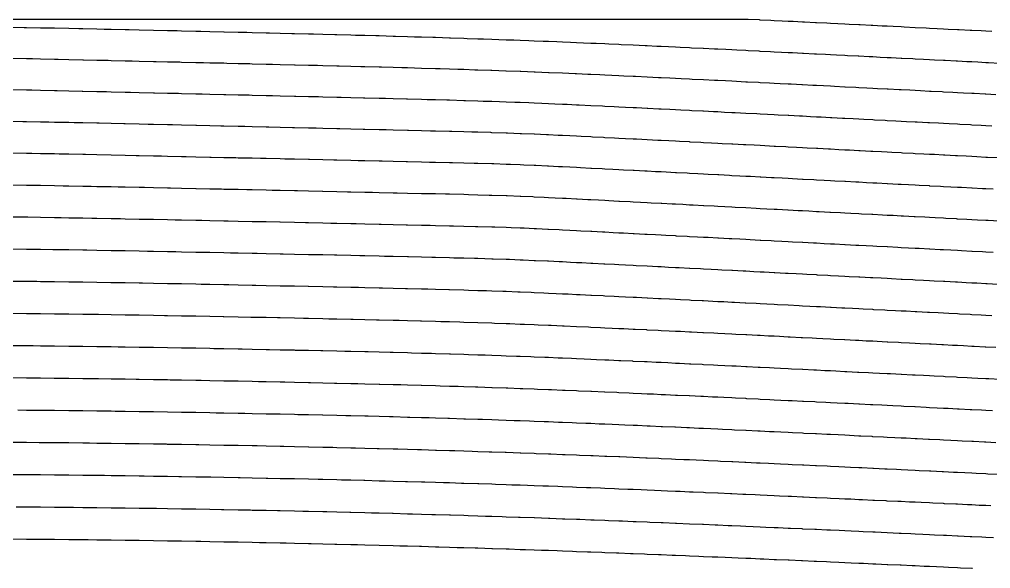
# Model space of a CAD drawing. Header units: metres. Extents: x 228 to 3387, y 40 to 163.
# Drawn here: x 1446.9 to 1664.5, y 40 to 163 of the extents above; entities that cross this region are included whole.
import ezdxf

# ---------------------------------------------------------------- set-up
doc = ezdxf.new("R2010")
doc.units = ezdxf.units.M
for name, color, linetype in [('Contour_Level_10', 7, 'Continuous'), ('Contour_Level_11', 7, 'Continuous'), ('Contour_Level_12', 7, 'Continuous'), ('Contour_Level_13', 7, 'Continuous'), ('Contour_Level_14', 7, 'Continuous'), ('Contour_Level_15', 7, 'Continuous'), ('Contour_Level_16', 7, 'Continuous'), ('Contour_Level_17', 7, 'Continuous'), ('Contour_Level_18', 7, 'Continuous'), ('Contour_Level_19', 7, 'Continuous'), ('Contour_Level_20', 7, 'Continuous'), ('Contour_Level_21', 7, 'Continuous'), ('Contour_Level_22', 7, 'Continuous'), ('Contour_Level_23', 7, 'Continuous'), ('Contour_Level_6', 7, 'Continuous'), ('Contour_Level_7', 7, 'Continuous'), ('Contour_Level_8', 7, 'Continuous'), ('Contour_Level_9', 7, 'Continuous')]:
    doc.layers.add(name, color=color, linetype=linetype)

msp = doc.modelspace()

# ---------------------------------------------------------------- linework, layer by layer
at = {"layer": 'Contour_Level_10'}
msp.add_lwpolyline([(1666.17, 131.97), (1663.79, 132.1), (1663.44, 132.11), (1661.41, 132.22), (1660.28, 132.28), (1659.03, 132.34), (1657.12, 132.44), (1656.66, 132.47), (1654.28, 132.59), (1653.95, 132.61), (1651.91, 132.71), (1650.79, 132.77), (1649.53, 132.83), (1647.63, 132.93), (1647.15, 132.96), (1644.78, 133.08), (1644.47, 133.1), (1642.41, 133.2), (1641.31, 133.26), (1640.03, 133.33), (1638.15, 133.43), (1637.66, 133.45), (1635.28, 133.57), (1634.98, 133.59), (1632.91, 133.7), (1631.82, 133.75), (1630.53, 133.82), (1628.66, 133.92), (1628.16, 133.94), (1625.78, 134.07), (1625.5, 134.08), (1623.41, 134.19), (1622.34, 134.24), (1621.03, 134.31), (1619.18, 134.41), (1618.66, 134.44), (1616.28, 134.56), (1616.01, 134.57), (1613.9, 134.68), (1612.85, 134.74), (1611.52, 134.8), (1609.69, 134.9), (1609.14, 134.93), (1606.75, 135.05), (1606.53, 135.06), (1604.37, 135.17), (1603.37, 135.23), (1601.98, 135.3), (1600.2, 135.39), (1599.59, 135.42), (1597.19, 135.54), (1597.04, 135.55), (1594.79, 135.67), (1593.88, 135.71), (1592.39, 135.79), (1590.72, 135.87), (1589.97, 135.91), (1587.56, 136.04), (1587.56, 136.04), (1585.13, 136.16), (1584.4, 136.2), (1582.69, 136.28), (1581.23, 136.36), (1580.23, 136.41), (1578.07, 136.51), (1577.77, 136.53), (1575.28, 136.65), (1574.91, 136.67), (1572.76, 136.77), (1571.75, 136.82), (1570.22, 136.9), (1568.59, 136.98), (1567.63, 137.02), (1565.43, 137.12), (1564.99, 137.14), (1562.28, 137.27), (1562.26, 137.27), (1559.42, 137.39), (1559.1, 137.4), (1556.28, 137.51), (1555.94, 137.53), (1552.78, 137.63), (1552.54, 137.64), (1549.62, 137.72), (1548.3, 137.76), (1546.45, 137.81), (1543.78, 137.88), (1543.29, 137.9), (1540.13, 137.98), (1539.03, 138.01), (1536.97, 138.06), (1534.1, 138.13), (1533.81, 138.14), (1530.65, 138.21), (1529.04, 138.25), (1527.48, 138.29), (1524.32, 138.37), (1523.89, 138.38), (1521.16, 138.44), (1518.67, 138.5), (1518, 138.51), (1514.84, 138.59), (1513.4, 138.62), (1511.68, 138.66), (1508.51, 138.73), (1508.08, 138.74), (1505.35, 138.81), (1502.74, 138.87), (1502.19, 138.88), (1499.03, 138.95), (1497.38, 138.99), (1495.87, 139.03), (1492.7, 139.1), (1492, 139.11), (1489.54, 139.17), (1486.6, 139.24), (1486.38, 139.24), (1483.22, 139.31), (1481.18, 139.36), (1480.06, 139.39), (1476.9, 139.46), (1475.74, 139.48), (1473.73, 139.53), (1470.57, 139.6), (1470.27, 139.61), (1467.41, 139.67), (1464.76, 139.73), (1464.25, 139.74), (1461.09, 139.81), (1459.18, 139.85), (1457.93, 139.88), (1454.76, 139.95), (1453.5, 139.98), (1451.6, 140.02), (1448.44, 140.08), (1447.63, 140.1), (1445.28, 140.15)], dxfattribs=at)
at = {"layer": 'Contour_Level_11'}
msp.add_lwpolyline([(1665.1, 124.95), (1663.44, 125.04), (1662.73, 125.08), (1660.36, 125.2), (1660.28, 125.21), (1657.99, 125.32), (1657.12, 125.37), (1655.62, 125.45), (1653.95, 125.53), (1653.25, 125.57), (1650.88, 125.69), (1650.79, 125.7), (1648.52, 125.82), (1647.63, 125.86), (1646.15, 125.94), (1644.47, 126.03), (1643.78, 126.06), (1641.42, 126.19), (1641.31, 126.19), (1639.05, 126.31), (1638.15, 126.36), (1636.69, 126.43), (1634.98, 126.52), (1634.32, 126.56), (1631.96, 126.68), (1631.82, 126.69), (1629.6, 126.8), (1628.66, 126.85), (1627.23, 126.92), (1625.5, 127.02), (1624.87, 127.05), (1622.51, 127.17), (1622.34, 127.18), (1620.15, 127.29), (1619.18, 127.35), (1617.79, 127.42), (1616.01, 127.51), (1615.43, 127.54), (1613.06, 127.66), (1612.85, 127.67), (1610.7, 127.79), (1609.69, 127.84), (1608.34, 127.91), (1606.53, 128), (1605.98, 128.03), (1603.62, 128.16), (1603.37, 128.17), (1601.25, 128.28), (1600.2, 128.33), (1598.89, 128.4), (1597.04, 128.5), (1596.52, 128.53), (1594.16, 128.65), (1593.88, 128.66), (1591.79, 128.77), (1590.72, 128.83), (1589.42, 128.89), (1587.56, 128.99), (1587.04, 129.02), (1584.66, 129.14), (1584.4, 129.15), (1582.28, 129.26), (1581.23, 129.32), (1579.88, 129.39), (1578.07, 129.48), (1577.48, 129.51), (1575.07, 129.63), (1574.91, 129.64), (1572.64, 129.76), (1571.75, 129.8), (1570.19, 129.88), (1568.59, 129.96), (1567.72, 130), (1565.43, 130.12), (1565.2, 130.13), (1562.62, 130.25), (1562.26, 130.27), (1559.91, 130.37), (1559.1, 130.41), (1556.91, 130.5), (1555.94, 130.53), (1553.23, 130.62), (1552.78, 130.63), (1549.62, 130.72), (1548.78, 130.74), (1546.45, 130.8), (1543.92, 130.86), (1543.29, 130.88), (1540.13, 130.96), (1538.79, 130.99), (1536.97, 131.03), (1533.81, 131.1), (1533.53, 131.11), (1530.65, 131.18), (1528.18, 131.23), (1527.48, 131.25), (1524.32, 131.32), (1522.77, 131.36), (1521.16, 131.39), (1518, 131.47), (1517.32, 131.48), (1514.84, 131.54), (1511.85, 131.6), (1511.68, 131.61), (1508.51, 131.68), (1506.37, 131.73), (1505.35, 131.75), (1502.19, 131.82), (1500.87, 131.85), (1499.03, 131.89), (1495.87, 131.96), (1495.35, 131.97), (1492.7, 132.03), (1489.82, 132.1), (1489.54, 132.1), (1486.38, 132.17), (1484.27, 132.22), (1483.22, 132.24), (1480.06, 132.31), (1478.7, 132.34), (1476.9, 132.38), (1473.73, 132.45), (1473.08, 132.47), (1470.57, 132.52), (1467.41, 132.59), (1467.41, 132.59), (1464.25, 132.66), (1461.66, 132.71), (1461.09, 132.72), (1457.93, 132.79), (1455.76, 132.83), (1454.76, 132.86), (1451.6, 132.92), (1449.63, 132.96), (1448.44, 132.98), (1445.28, 133.04)], dxfattribs=at)
at = {"layer": 'Contour_Level_12'}
msp.add_lwpolyline([(1666.33, 117.81), (1663.96, 117.94), (1663.44, 117.96), (1661.59, 118.06), (1660.28, 118.13), (1659.22, 118.18), (1657.12, 118.29), (1656.85, 118.31), (1654.48, 118.43), (1653.95, 118.46), (1652.12, 118.55), (1650.79, 118.62), (1649.75, 118.68), (1647.63, 118.79), (1647.38, 118.8), (1645.02, 118.92), (1644.47, 118.95), (1642.65, 119.05), (1641.31, 119.12), (1640.29, 119.17), (1638.15, 119.28), (1637.93, 119.29), (1635.57, 119.41), (1634.98, 119.44), (1633.21, 119.54), (1631.82, 119.61), (1630.84, 119.66), (1628.66, 119.77), (1628.49, 119.78), (1626.13, 119.91), (1625.5, 119.94), (1623.77, 120.03), (1622.34, 120.1), (1621.41, 120.15), (1619.18, 120.27), (1619.05, 120.28), (1616.7, 120.4), (1616.01, 120.44), (1614.34, 120.52), (1612.85, 120.6), (1611.99, 120.65), (1609.69, 120.77), (1609.63, 120.77), (1607.28, 120.89), (1606.53, 120.93), (1604.93, 121.02), (1603.37, 121.1), (1602.57, 121.14), (1600.22, 121.26), (1600.2, 121.26), (1597.87, 121.38), (1597.04, 121.43), (1595.51, 121.51), (1593.88, 121.59), (1593.16, 121.63), (1590.81, 121.75), (1590.72, 121.76), (1588.45, 121.88), (1587.56, 121.92), (1586.09, 122), (1584.4, 122.09), (1583.73, 122.12), (1581.37, 122.25), (1581.23, 122.25), (1579, 122.37), (1578.07, 122.42), (1576.62, 122.49), (1574.91, 122.58), (1574.24, 122.62), (1571.84, 122.74), (1571.75, 122.74), (1569.42, 122.86), (1568.59, 122.9), (1566.97, 122.98), (1565.43, 123.06), (1564.47, 123.11), (1562.26, 123.21), (1561.91, 123.23), (1559.22, 123.35), (1559.1, 123.36), (1556.15, 123.48), (1555.94, 123.49), (1552.78, 123.58), (1552.17, 123.6), (1549.62, 123.67), (1547.48, 123.72), (1546.45, 123.75), (1543.29, 123.83), (1542.36, 123.85), (1540.13, 123.9), (1537.01, 123.97), (1536.97, 123.97), (1533.81, 124.04), (1531.52, 124.09), (1530.65, 124.11), (1527.48, 124.18), (1525.97, 124.22), (1524.32, 124.25), (1521.16, 124.32), (1520.39, 124.34), (1518, 124.39), (1514.84, 124.46), (1514.78, 124.46), (1511.68, 124.53), (1509.16, 124.59), (1508.51, 124.6), (1505.35, 124.67), (1503.52, 124.71), (1502.19, 124.74), (1499.03, 124.81), (1497.87, 124.83), (1495.87, 124.88), (1492.7, 124.94), (1492.19, 124.95), (1489.54, 125.01), (1486.48, 125.08), (1486.38, 125.08), (1483.22, 125.15), (1480.72, 125.2), (1480.06, 125.22), (1476.9, 125.28), (1474.9, 125.32), (1473.73, 125.35), (1470.57, 125.41), (1468.99, 125.45), (1467.41, 125.48), (1464.25, 125.54), (1462.94, 125.57), (1461.09, 125.61), (1457.93, 125.67), (1456.67, 125.69), (1454.76, 125.73), (1451.6, 125.79), (1450.01, 125.82), (1448.44, 125.84), (1445.28, 125.9)], dxfattribs=at)
at = {"layer": 'Contour_Level_13'}
msp.add_lwpolyline([(1665.1, 110.8), (1663.44, 110.88), (1662.73, 110.92), (1660.35, 111.04), (1660.28, 111.05), (1657.98, 111.17), (1657.12, 111.21), (1655.61, 111.29), (1653.95, 111.37), (1653.23, 111.41), (1650.86, 111.53), (1650.79, 111.54), (1648.49, 111.66), (1647.63, 111.7), (1646.12, 111.78), (1644.47, 111.87), (1643.75, 111.9), (1641.38, 112.03), (1641.31, 112.03), (1639.02, 112.15), (1638.15, 112.2), (1636.65, 112.27), (1634.98, 112.36), (1634.28, 112.4), (1631.92, 112.52), (1631.82, 112.52), (1629.55, 112.64), (1628.66, 112.69), (1627.19, 112.77), (1625.5, 112.85), (1624.82, 112.89), (1622.46, 113.01), (1622.34, 113.02), (1620.1, 113.14), (1619.18, 113.18), (1617.74, 113.26), (1616.01, 113.35), (1615.37, 113.38), (1613.01, 113.5), (1612.85, 113.51), (1610.65, 113.63), (1609.69, 113.68), (1608.29, 113.75), (1606.53, 113.84), (1605.93, 113.87), (1603.57, 114), (1603.37, 114.01), (1601.21, 114.12), (1600.2, 114.17), (1598.85, 114.24), (1597.04, 114.34), (1596.49, 114.37), (1594.13, 114.49), (1593.88, 114.5), (1591.76, 114.61), (1590.72, 114.67), (1589.4, 114.74), (1587.56, 114.83), (1587.03, 114.86), (1584.66, 114.98), (1584.4, 115), (1582.28, 115.11), (1581.23, 115.16), (1579.9, 115.23), (1578.07, 115.32), (1577.51, 115.35), (1575.12, 115.47), (1574.91, 115.48), (1572.7, 115.6), (1571.75, 115.65), (1570.26, 115.72), (1568.59, 115.8), (1567.8, 115.84), (1565.43, 115.96), (1565.3, 115.97), (1562.72, 116.09), (1562.26, 116.11), (1560.02, 116.21), (1559.1, 116.25), (1557.05, 116.34), (1555.94, 116.38), (1553.44, 116.46), (1552.78, 116.48), (1549.62, 116.57), (1549.07, 116.58), (1546.45, 116.65), (1544.17, 116.71), (1543.29, 116.73), (1540.13, 116.8), (1538.95, 116.83), (1536.97, 116.87), (1533.81, 116.95), (1533.53, 116.95), (1530.65, 117.02), (1527.98, 117.08), (1527.48, 117.09), (1524.32, 117.16), (1522.37, 117.2), (1521.16, 117.22), (1518, 117.29), (1516.7, 117.32), (1514.84, 117.36), (1511.68, 117.43), (1511, 117.44), (1508.51, 117.5), (1505.35, 117.57), (1505.26, 117.57), (1502.19, 117.63), (1499.48, 117.69), (1499.03, 117.7), (1495.87, 117.77), (1493.65, 117.81), (1492.7, 117.83), (1489.54, 117.9), (1487.77, 117.94), (1486.38, 117.97), (1483.22, 118.03), (1481.81, 118.06), (1480.06, 118.1), (1476.9, 118.16), (1475.75, 118.18), (1473.73, 118.22), (1470.57, 118.29), (1469.53, 118.31), (1467.41, 118.35), (1464.25, 118.41), (1463.08, 118.43), (1461.09, 118.47), (1457.93, 118.52), (1456.25, 118.55), (1454.76, 118.58), (1451.6, 118.63), (1448.74, 118.68), (1448.44, 118.68), (1445.28, 118.73)], dxfattribs=at)
at = {"layer": 'Contour_Level_14'}
msp.add_lwpolyline([(1666.17, 103.65), (1663.78, 103.78), (1663.44, 103.8), (1661.4, 103.9), (1660.28, 103.96), (1659.01, 104.02), (1657.12, 104.12), (1656.63, 104.15), (1654.25, 104.27), (1653.95, 104.29), (1651.87, 104.39), (1650.79, 104.45), (1649.48, 104.52), (1647.63, 104.61), (1647.1, 104.64), (1644.72, 104.76), (1644.47, 104.78), (1642.34, 104.89), (1641.31, 104.94), (1639.96, 105.01), (1638.15, 105.1), (1637.58, 105.13), (1635.2, 105.26), (1634.98, 105.27), (1632.82, 105.38), (1631.82, 105.43), (1630.45, 105.5), (1628.66, 105.59), (1628.07, 105.62), (1625.69, 105.75), (1625.5, 105.76), (1623.31, 105.87), (1622.34, 105.92), (1620.94, 105.99), (1619.18, 106.09), (1618.56, 106.12), (1616.18, 106.24), (1616.01, 106.25), (1613.8, 106.36), (1612.85, 106.41), (1611.42, 106.49), (1609.69, 106.58), (1609.04, 106.61), (1606.66, 106.73), (1606.53, 106.74), (1604.28, 106.86), (1603.37, 106.9), (1601.89, 106.98), (1600.2, 107.07), (1599.51, 107.1), (1597.12, 107.23), (1597.04, 107.23), (1594.73, 107.35), (1593.88, 107.39), (1592.34, 107.47), (1590.72, 107.55), (1589.94, 107.59), (1587.56, 107.72), (1587.53, 107.72), (1585.12, 107.84), (1584.4, 107.88), (1582.7, 107.96), (1581.23, 108.04), (1580.27, 108.09), (1578.07, 108.2), (1577.83, 108.21), (1575.37, 108.33), (1574.91, 108.36), (1572.89, 108.46), (1571.75, 108.51), (1570.38, 108.58), (1568.59, 108.67), (1567.83, 108.7), (1565.43, 108.82), (1565.24, 108.83), (1562.56, 108.95), (1562.26, 108.96), (1559.76, 109.07), (1559.1, 109.1), (1556.7, 109.2), (1555.94, 109.22), (1553.08, 109.32), (1552.78, 109.33), (1549.62, 109.42), (1548.87, 109.44), (1546.45, 109.51), (1544.23, 109.56), (1543.29, 109.59), (1540.13, 109.67), (1539.28, 109.69), (1536.97, 109.74), (1534.07, 109.81), (1533.81, 109.82), (1530.65, 109.89), (1528.67, 109.93), (1527.48, 109.96), (1524.32, 110.03), (1523.15, 110.06), (1521.16, 110.1), (1518, 110.17), (1517.52, 110.18), (1514.84, 110.24), (1511.8, 110.3), (1511.68, 110.31), (1508.51, 110.37), (1506.01, 110.43), (1505.35, 110.44), (1502.19, 110.51), (1500.15, 110.55), (1499.03, 110.57), (1495.87, 110.64), (1494.19, 110.67), (1492.7, 110.7), (1489.54, 110.77), (1488.14, 110.8), (1486.38, 110.83), (1483.22, 110.89), (1481.96, 110.92), (1480.06, 110.96), (1476.9, 111.02), (1475.61, 111.04), (1473.73, 111.08), (1470.57, 111.14), (1469, 111.17), (1467.41, 111.19), (1464.25, 111.25), (1462.02, 111.29), (1461.09, 111.3), (1457.93, 111.36), (1454.76, 111.41), (1454.4, 111.41), (1451.6, 111.45), (1448.44, 111.5), (1445.4, 111.53)], dxfattribs=at)
at = {"layer": 'Contour_Level_15'}
msp.add_lwpolyline([(1664.77, 96.64), (1663.44, 96.7), (1662.37, 96.76), (1660.28, 96.87), (1659.97, 96.88), (1657.57, 97.01), (1657.12, 97.03), (1655.17, 97.13), (1653.95, 97.19), (1652.77, 97.25), (1650.79, 97.35), (1650.37, 97.38), (1647.97, 97.5), (1647.63, 97.52), (1645.58, 97.62), (1644.47, 97.68), (1643.18, 97.74), (1641.31, 97.84), (1640.78, 97.87), (1638.38, 97.99), (1638.15, 98), (1635.98, 98.11), (1634.98, 98.17), (1633.59, 98.24), (1631.82, 98.33), (1631.19, 98.36), (1628.79, 98.48), (1628.66, 98.49), (1626.39, 98.61), (1625.5, 98.65), (1623.99, 98.73), (1622.34, 98.81), (1621.58, 98.85), (1619.18, 98.98), (1619.18, 98.98), (1616.78, 99.1), (1616.01, 99.14), (1614.37, 99.22), (1612.85, 99.3), (1611.96, 99.35), (1609.69, 99.46), (1609.55, 99.47), (1607.14, 99.59), (1606.53, 99.62), (1604.72, 99.71), (1603.37, 99.78), (1602.3, 99.84), (1600.2, 99.94), (1599.88, 99.96), (1597.45, 100.08), (1597.04, 100.1), (1595.01, 100.21), (1593.88, 100.26), (1592.57, 100.33), (1590.72, 100.42), (1590.12, 100.45), (1587.66, 100.58), (1587.56, 100.58), (1585.18, 100.7), (1584.4, 100.74), (1582.69, 100.82), (1581.23, 100.89), (1580.19, 100.95), (1578.07, 101.05), (1577.66, 101.07), (1575.11, 101.19), (1574.91, 101.2), (1572.51, 101.32), (1571.75, 101.35), (1569.88, 101.44), (1568.59, 101.5), (1567.19, 101.56), (1565.43, 101.64), (1564.43, 101.68), (1562.26, 101.78), (1561.56, 101.81), (1559.1, 101.91), (1558.54, 101.93), (1555.94, 102.03), (1555.24, 102.05), (1552.78, 102.14), (1551.55, 102.18), (1549.62, 102.24), (1547.49, 102.3), (1546.45, 102.33), (1543.29, 102.42), (1543.11, 102.42), (1540.13, 102.5), (1538.38, 102.55), (1536.97, 102.58), (1533.81, 102.66), (1533.42, 102.67), (1530.65, 102.74), (1528.22, 102.79), (1527.48, 102.81), (1524.32, 102.88), (1522.83, 102.92), (1521.16, 102.95), (1518, 103.02), (1517.29, 103.04), (1514.84, 103.09), (1511.68, 103.16), (1511.62, 103.16), (1508.51, 103.23), (1505.81, 103.29), (1505.35, 103.29), (1502.19, 103.36), (1499.88, 103.41), (1499.03, 103.43), (1495.87, 103.49), (1493.81, 103.53), (1492.7, 103.55), (1489.54, 103.62), (1487.58, 103.65), (1486.38, 103.68), (1483.22, 103.74), (1481.16, 103.78), (1480.06, 103.8), (1476.9, 103.86), (1474.46, 103.9), (1473.73, 103.91), (1470.57, 103.97), (1467.41, 104.02), (1467.39, 104.02), (1464.25, 104.08), (1461.09, 104.13), (1459.67, 104.15), (1457.93, 104.17), (1454.76, 104.22), (1451.6, 104.26), (1450.8, 104.27), (1448.44, 104.3), (1445.28, 104.33)], dxfattribs=at)
at = {"layer": 'Contour_Level_16'}
msp.add_lwpolyline([(1665.69, 89.5), (1663.44, 89.61), (1663.27, 89.62), (1660.85, 89.74), (1660.28, 89.77), (1658.43, 89.86), (1657.12, 89.93), (1656.01, 89.99), (1653.95, 90.09), (1653.59, 90.11), (1651.17, 90.23), (1650.79, 90.25), (1648.75, 90.36), (1647.63, 90.41), (1646.33, 90.48), (1644.47, 90.58), (1643.91, 90.6), (1641.48, 90.73), (1641.31, 90.74), (1639.06, 90.85), (1638.15, 90.9), (1636.64, 90.97), (1634.98, 91.06), (1634.21, 91.1), (1631.82, 91.22), (1631.79, 91.22), (1629.36, 91.34), (1628.66, 91.38), (1626.93, 91.47), (1625.5, 91.54), (1624.5, 91.59), (1622.34, 91.7), (1622.06, 91.71), (1619.63, 91.83), (1619.18, 91.86), (1617.19, 91.96), (1616.01, 92.02), (1614.75, 92.08), (1612.85, 92.18), (1612.3, 92.2), (1609.85, 92.33), (1609.69, 92.34), (1607.39, 92.45), (1606.53, 92.49), (1604.93, 92.57), (1603.37, 92.65), (1602.47, 92.7), (1600.2, 92.81), (1599.99, 92.82), (1597.51, 92.94), (1597.04, 92.97), (1595.01, 93.07), (1593.88, 93.12), (1592.51, 93.19), (1590.72, 93.28), (1589.99, 93.31), (1587.56, 93.43), (1587.46, 93.44), (1584.9, 93.56), (1584.4, 93.58), (1582.32, 93.68), (1581.23, 93.73), (1579.72, 93.8), (1578.07, 93.88), (1577.09, 93.93), (1574.91, 94.03), (1574.42, 94.05), (1571.75, 94.17), (1571.7, 94.17), (1568.92, 94.3), (1568.59, 94.31), (1566.07, 94.42), (1565.43, 94.45), (1563.11, 94.54), (1562.26, 94.58), (1560.03, 94.67), (1559.1, 94.7), (1556.78, 94.79), (1555.94, 94.82), (1553.32, 94.91), (1552.78, 94.93), (1549.62, 95.04), (1549.62, 95.04), (1546.45, 95.13), (1545.6, 95.16), (1543.29, 95.23), (1541.32, 95.28), (1540.13, 95.32), (1536.97, 95.4), (1536.78, 95.41), (1533.81, 95.48), (1531.95, 95.53), (1530.65, 95.56), (1527.48, 95.64), (1526.91, 95.65), (1524.32, 95.71), (1521.65, 95.77), (1521.16, 95.79), (1518, 95.86), (1516.19, 95.9), (1514.84, 95.93), (1511.68, 96), (1510.56, 96.02), (1508.51, 96.06), (1505.35, 96.13), (1504.74, 96.14), (1502.19, 96.2), (1499.03, 96.26), (1498.75, 96.27), (1495.87, 96.33), (1492.7, 96.39), (1492.56, 96.39), (1489.54, 96.45), (1486.38, 96.51), (1486.13, 96.51), (1483.22, 96.57), (1480.06, 96.63), (1479.4, 96.64), (1476.9, 96.68), (1473.73, 96.74), (1472.28, 96.76), (1470.57, 96.79), (1467.41, 96.84), (1464.57, 96.88), (1464.25, 96.89), (1461.09, 96.93), (1457.93, 96.98), (1455.82, 97.01), (1454.76, 97.02), (1451.6, 97.06), (1448.44, 97.09), (1445.28, 97.12)], dxfattribs=at)
at = {"layer": 'Contour_Level_17'}
msp.add_lwpolyline([(1666.57, 82.35), (1664.12, 82.48), (1663.44, 82.51), (1661.67, 82.6), (1660.28, 82.67), (1659.23, 82.72), (1657.12, 82.83), (1656.78, 82.85), (1654.33, 82.97), (1653.95, 82.99), (1651.89, 83.09), (1650.79, 83.15), (1649.44, 83.22), (1647.63, 83.31), (1646.99, 83.34), (1644.54, 83.46), (1644.47, 83.47), (1642.09, 83.59), (1641.31, 83.62), (1639.63, 83.71), (1638.15, 83.78), (1637.18, 83.83), (1634.98, 83.94), (1634.72, 83.95), (1632.26, 84.08), (1631.82, 84.1), (1629.8, 84.2), (1628.66, 84.26), (1627.33, 84.32), (1625.5, 84.42), (1624.87, 84.45), (1622.4, 84.57), (1622.34, 84.57), (1619.92, 84.69), (1619.18, 84.73), (1617.44, 84.82), (1616.01, 84.89), (1614.95, 84.94), (1612.85, 85.04), (1612.46, 85.06), (1609.96, 85.19), (1609.69, 85.2), (1607.46, 85.31), (1606.53, 85.35), (1604.94, 85.43), (1603.37, 85.51), (1602.42, 85.56), (1600.2, 85.66), (1599.88, 85.68), (1597.34, 85.8), (1597.04, 85.82), (1594.77, 85.92), (1593.88, 85.97), (1592.2, 86.05), (1590.72, 86.12), (1589.6, 86.17), (1587.56, 86.27), (1586.98, 86.29), (1584.4, 86.41), (1584.34, 86.42), (1581.67, 86.54), (1581.23, 86.56), (1578.96, 86.66), (1578.07, 86.7), (1576.21, 86.79), (1574.91, 86.84), (1573.41, 86.91), (1571.75, 86.98), (1570.56, 87.03), (1568.59, 87.12), (1567.63, 87.16), (1565.43, 87.25), (1564.62, 87.28), (1562.26, 87.37), (1561.5, 87.4), (1559.1, 87.49), (1558.26, 87.53), (1555.94, 87.61), (1554.85, 87.65), (1552.78, 87.72), (1551.27, 87.77), (1549.62, 87.83), (1547.48, 87.89), (1546.45, 87.93), (1543.48, 88.02), (1543.29, 88.02), (1540.13, 88.12), (1539.21, 88.14), (1536.97, 88.2), (1534.72, 88.26), (1533.81, 88.29), (1530.65, 88.37), (1529.99, 88.39), (1527.48, 88.45), (1525.02, 88.51), (1524.32, 88.53), (1521.16, 88.6), (1519.82, 88.63), (1518, 88.68), (1514.84, 88.75), (1514.41, 88.76), (1511.68, 88.82), (1508.78, 88.88), (1508.51, 88.89), (1505.35, 88.95), (1502.92, 89), (1502.19, 89.02), (1499.03, 89.08), (1496.83, 89.13), (1495.87, 89.15), (1492.7, 89.21), (1490.47, 89.25), (1489.54, 89.27), (1486.38, 89.33), (1483.8, 89.37), (1483.22, 89.38), (1480.06, 89.44), (1476.9, 89.49), (1476.71, 89.5), (1473.73, 89.54), (1470.57, 89.59), (1469.02, 89.62), (1467.41, 89.64), (1464.25, 89.69), (1461.09, 89.73), (1460.43, 89.74), (1457.93, 89.77), (1454.76, 89.81), (1451.6, 89.85), (1449.99, 89.86), (1448.44, 89.88), (1445.28, 89.91)], dxfattribs=at)
at = {"layer": 'Contour_Level_18'}
msp.add_lwpolyline([(1664.92, 75.34), (1663.44, 75.41), (1662.44, 75.46), (1660.28, 75.57), (1659.97, 75.58), (1657.49, 75.71), (1657.12, 75.72), (1655.01, 75.83), (1653.95, 75.88), (1652.53, 75.95), (1650.79, 76.04), (1650.05, 76.08), (1647.63, 76.2), (1647.57, 76.2), (1645.09, 76.32), (1644.47, 76.35), (1642.6, 76.44), (1641.31, 76.51), (1640.11, 76.57), (1638.15, 76.66), (1637.62, 76.69), (1635.13, 76.81), (1634.98, 76.82), (1632.63, 76.94), (1631.82, 76.98), (1630.13, 77.06), (1628.66, 77.13), (1627.62, 77.18), (1625.5, 77.29), (1625.11, 77.31), (1622.59, 77.43), (1622.34, 77.44), (1620.07, 77.55), (1619.18, 77.6), (1617.54, 77.68), (1616.01, 77.75), (1615.01, 77.8), (1612.85, 77.9), (1612.46, 77.92), (1609.91, 78.05), (1609.69, 78.06), (1607.35, 78.17), (1606.53, 78.21), (1604.77, 78.29), (1603.37, 78.36), (1602.19, 78.41), (1600.2, 78.51), (1599.59, 78.54), (1597.04, 78.66), (1596.97, 78.66), (1594.33, 78.78), (1593.88, 78.8), (1591.68, 78.91), (1590.72, 78.95), (1589, 79.03), (1587.56, 79.1), (1586.29, 79.15), (1584.4, 79.24), (1583.55, 79.28), (1581.23, 79.38), (1580.78, 79.4), (1578.07, 79.52), (1577.97, 79.52), (1575.1, 79.65), (1574.91, 79.65), (1572.18, 79.77), (1571.75, 79.79), (1569.19, 79.89), (1568.59, 79.92), (1566.13, 80.02), (1565.43, 80.04), (1562.98, 80.14), (1562.26, 80.17), (1559.72, 80.26), (1559.1, 80.28), (1556.33, 80.38), (1555.94, 80.4), (1552.81, 80.51), (1552.78, 80.51), (1549.62, 80.61), (1549.11, 80.63), (1546.45, 80.72), (1545.23, 80.75), (1543.29, 80.81), (1541.16, 80.88), (1540.13, 80.91), (1536.97, 81), (1536.89, 81), (1533.81, 81.09), (1532.38, 81.12), (1530.65, 81.17), (1527.66, 81.25), (1527.48, 81.25), (1524.32, 81.33), (1522.69, 81.37), (1521.16, 81.41), (1518, 81.48), (1517.51, 81.49), (1514.84, 81.55), (1512.08, 81.62), (1511.68, 81.62), (1508.51, 81.69), (1506.39, 81.74), (1505.35, 81.76), (1502.19, 81.83), (1500.45, 81.86), (1499.03, 81.89), (1495.87, 81.95), (1494.21, 81.98), (1492.7, 82.01), (1489.54, 82.07), (1487.63, 82.11), (1486.38, 82.13), (1483.22, 82.19), (1480.63, 82.23), (1480.06, 82.24), (1476.9, 82.29), (1473.73, 82.34), (1473.05, 82.35), (1470.57, 82.39), (1467.41, 82.44), (1464.62, 82.48), (1464.25, 82.48), (1461.09, 82.52), (1457.93, 82.56), (1454.76, 82.6), (1454.69, 82.6), (1451.6, 82.63), (1448.44, 82.66), (1445.28, 82.69)], dxfattribs=at)
at = {"layer": 'Contour_Level_19'}
msp.add_lwpolyline([(1665.68, 68.2), (1663.44, 68.31), (1663.17, 68.32), (1660.66, 68.44), (1660.28, 68.46), (1658.15, 68.56), (1657.12, 68.62), (1655.63, 68.69), (1653.95, 68.77), (1653.12, 68.81), (1650.79, 68.92), (1650.6, 68.93), (1648.08, 69.06), (1647.63, 69.08), (1645.56, 69.18), (1644.47, 69.23), (1643.04, 69.3), (1641.31, 69.39), (1640.51, 69.43), (1638.15, 69.54), (1637.98, 69.55), (1635.44, 69.67), (1634.98, 69.69), (1632.9, 69.8), (1631.82, 69.85), (1630.35, 69.92), (1628.66, 70), (1627.8, 70.04), (1625.5, 70.15), (1625.24, 70.17), (1622.68, 70.29), (1622.34, 70.3), (1620.1, 70.41), (1619.18, 70.46), (1617.52, 70.53), (1616.01, 70.61), (1614.93, 70.66), (1612.85, 70.76), (1612.33, 70.78), (1609.72, 70.9), (1609.69, 70.91), (1607.1, 71.03), (1606.53, 71.05), (1604.46, 71.15), (1603.37, 71.2), (1601.8, 71.27), (1600.2, 71.35), (1599.13, 71.4), (1597.04, 71.49), (1596.44, 71.52), (1593.88, 71.64), (1593.73, 71.64), (1590.99, 71.77), (1590.72, 71.78), (1588.22, 71.89), (1587.56, 71.92), (1585.42, 72.01), (1584.4, 72.06), (1582.58, 72.14), (1581.23, 72.19), (1579.7, 72.26), (1578.07, 72.33), (1576.78, 72.38), (1574.91, 72.46), (1573.8, 72.5), (1571.75, 72.59), (1570.76, 72.63), (1568.59, 72.71), (1567.65, 72.75), (1565.43, 72.84), (1564.46, 72.87), (1562.26, 72.96), (1561.18, 73), (1559.1, 73.07), (1557.78, 73.12), (1555.94, 73.19), (1554.27, 73.24), (1552.78, 73.29), (1550.63, 73.37), (1549.62, 73.4), (1546.83, 73.49), (1546.45, 73.5), (1543.29, 73.6), (1542.87, 73.61), (1540.13, 73.69), (1538.71, 73.74), (1536.97, 73.79), (1534.37, 73.86), (1533.81, 73.87), (1530.65, 73.96), (1529.82, 73.98), (1527.48, 74.04), (1525.04, 74.11), (1524.32, 74.12), (1521.16, 74.2), (1520.03, 74.23), (1518, 74.28), (1514.84, 74.35), (1514.8, 74.35), (1511.68, 74.42), (1509.28, 74.47), (1508.51, 74.49), (1505.35, 74.56), (1503.5, 74.6), (1502.19, 74.62), (1499.03, 74.69), (1497.4, 74.72), (1495.87, 74.75), (1492.7, 74.81), (1490.95, 74.84), (1489.54, 74.87), (1486.38, 74.93), (1484.07, 74.97), (1483.22, 74.98), (1480.06, 75.03), (1476.9, 75.09), (1476.63, 75.09), (1473.73, 75.14), (1470.57, 75.18), (1468.37, 75.21), (1467.41, 75.23), (1464.25, 75.27), (1461.09, 75.31), (1458.83, 75.34), (1457.93, 75.35), (1454.76, 75.38), (1451.6, 75.41), (1448.44, 75.44), (1446.56, 75.46)], dxfattribs=at)
at = {"layer": 'Contour_Level_20'}
msp.add_lwpolyline([(1666.41, 61.05), (1663.86, 61.18), (1663.44, 61.2), (1661.31, 61.3), (1660.28, 61.35), (1658.76, 61.42), (1657.12, 61.5), (1656.21, 61.55), (1653.95, 61.66), (1653.66, 61.67), (1651.1, 61.79), (1650.79, 61.81), (1648.54, 61.92), (1647.63, 61.96), (1645.97, 62.04), (1644.47, 62.11), (1643.41, 62.16), (1641.31, 62.26), (1640.83, 62.29), (1638.26, 62.41), (1638.15, 62.41), (1635.67, 62.53), (1634.98, 62.56), (1633.09, 62.65), (1631.82, 62.71), (1630.49, 62.78), (1628.66, 62.86), (1627.89, 62.9), (1625.5, 63.01), (1625.28, 63.02), (1622.66, 63.15), (1622.34, 63.16), (1620.04, 63.27), (1619.18, 63.31), (1617.4, 63.39), (1616.01, 63.46), (1614.75, 63.52), (1612.85, 63.6), (1612.09, 63.64), (1609.69, 63.75), (1609.41, 63.76), (1606.72, 63.89), (1606.53, 63.89), (1604.01, 64.01), (1603.37, 64.04), (1601.29, 64.13), (1600.2, 64.18), (1598.54, 64.26), (1597.04, 64.32), (1595.77, 64.38), (1593.88, 64.46), (1592.97, 64.5), (1590.72, 64.6), (1590.15, 64.62), (1587.56, 64.74), (1587.29, 64.75), (1584.4, 64.87), (1584.4, 64.87), (1581.46, 64.99), (1581.23, 65), (1578.48, 65.12), (1578.07, 65.13), (1575.45, 65.24), (1574.91, 65.26), (1572.36, 65.36), (1571.75, 65.39), (1569.2, 65.49), (1568.59, 65.51), (1565.98, 65.61), (1565.43, 65.63), (1562.66, 65.73), (1562.26, 65.75), (1559.26, 65.86), (1559.1, 65.86), (1555.94, 65.97), (1555.75, 65.98), (1552.78, 66.08), (1552.11, 66.1), (1549.62, 66.18), (1548.34, 66.23), (1546.45, 66.29), (1544.43, 66.35), (1543.29, 66.38), (1540.37, 66.47), (1540.13, 66.48), (1536.97, 66.57), (1536.12, 66.59), (1533.81, 66.66), (1531.68, 66.72), (1530.65, 66.75), (1527.48, 66.83), (1527.04, 66.84), (1524.32, 66.91), (1522.18, 66.96), (1521.16, 66.99), (1518, 67.07), (1517.08, 67.09), (1514.84, 67.14), (1511.74, 67.21), (1511.68, 67.21), (1508.51, 67.28), (1506.1, 67.33), (1505.35, 67.35), (1502.19, 67.42), (1500.15, 67.46), (1499.03, 67.48), (1495.87, 67.54), (1493.84, 67.58), (1492.7, 67.6), (1489.54, 67.66), (1487.1, 67.7), (1486.38, 67.72), (1483.22, 67.77), (1480.06, 67.82), (1479.81, 67.83), (1476.9, 67.87), (1473.73, 67.92), (1471.75, 67.95), (1470.57, 67.97), (1467.41, 68.01), (1464.25, 68.05), (1462.56, 68.07), (1461.09, 68.09), (1457.93, 68.13), (1454.76, 68.16), (1451.6, 68.19), (1451.29, 68.2), (1448.44, 68.22), (1445.28, 68.25)], dxfattribs=at)
at = {"layer": 'Contour_Level_21'}
msp.add_lwpolyline([(1664.53, 54.04), (1663.44, 54.09), (1661.94, 54.16), (1660.28, 54.24), (1659.35, 54.28), (1657.12, 54.39), (1656.75, 54.41), (1654.15, 54.53), (1653.95, 54.54), (1651.55, 54.65), (1650.79, 54.69), (1648.95, 54.77), (1647.63, 54.84), (1646.34, 54.9), (1644.47, 54.99), (1643.72, 55.02), (1641.31, 55.13), (1641.1, 55.14), (1638.48, 55.27), (1638.15, 55.28), (1635.84, 55.39), (1634.98, 55.43), (1633.2, 55.51), (1631.82, 55.58), (1630.56, 55.64), (1628.66, 55.72), (1627.9, 55.76), (1625.5, 55.87), (1625.24, 55.88), (1622.56, 56.01), (1622.34, 56.02), (1619.88, 56.13), (1619.18, 56.16), (1617.18, 56.25), (1616.01, 56.31), (1614.47, 56.38), (1612.85, 56.45), (1611.74, 56.5), (1609.69, 56.59), (1609, 56.62), (1606.53, 56.73), (1606.24, 56.74), (1603.46, 56.87), (1603.37, 56.87), (1600.66, 56.99), (1600.2, 57.01), (1597.83, 57.11), (1597.04, 57.15), (1594.98, 57.24), (1593.88, 57.28), (1592.1, 57.36), (1590.72, 57.42), (1589.19, 57.48), (1587.56, 57.55), (1586.24, 57.61), (1584.4, 57.68), (1583.25, 57.73), (1581.23, 57.81), (1580.21, 57.85), (1578.07, 57.94), (1577.13, 57.98), (1574.91, 58.06), (1573.99, 58.1), (1571.75, 58.19), (1570.79, 58.22), (1568.59, 58.31), (1567.53, 58.35), (1565.43, 58.42), (1564.18, 58.47), (1562.26, 58.54), (1560.75, 58.59), (1559.1, 58.65), (1557.22, 58.71), (1555.94, 58.76), (1553.59, 58.84), (1552.78, 58.87), (1549.84, 58.96), (1549.62, 58.97), (1546.45, 59.07), (1545.95, 59.08), (1543.29, 59.17), (1541.92, 59.21), (1540.13, 59.26), (1537.74, 59.33), (1536.97, 59.35), (1533.81, 59.44), (1533.38, 59.45), (1530.65, 59.53), (1528.82, 59.58), (1527.48, 59.61), (1524.32, 59.69), (1524.08, 59.7), (1521.16, 59.77), (1519.09, 59.82), (1518, 59.85), (1514.84, 59.92), (1513.86, 59.95), (1511.68, 60), (1508.51, 60.07), (1508.36, 60.07), (1505.35, 60.13), (1502.54, 60.19), (1502.19, 60.2), (1499.03, 60.26), (1496.37, 60.32), (1495.87, 60.33), (1492.7, 60.38), (1489.78, 60.44), (1489.54, 60.44), (1486.38, 60.5), (1483.22, 60.55), (1482.64, 60.56), (1480.06, 60.6), (1476.9, 60.65), (1474.8, 60.68), (1473.73, 60.7), (1470.57, 60.75), (1467.41, 60.79), (1465.94, 60.81), (1464.25, 60.83), (1461.09, 60.87), (1457.93, 60.9), (1455.36, 60.93), (1454.76, 60.94), (1451.6, 60.97), (1448.44, 61), (1445.28, 61.02)], dxfattribs=at)
at = {"layer": 'Contour_Level_22'}
msp.add_lwpolyline([(1665.18, 46.89), (1663.44, 46.98), (1662.54, 47.02), (1660.28, 47.12), (1659.9, 47.14), (1657.26, 47.26), (1657.12, 47.27), (1654.62, 47.39), (1653.95, 47.42), (1651.97, 47.51), (1650.79, 47.57), (1649.31, 47.63), (1647.63, 47.71), (1646.66, 47.76), (1644.47, 47.86), (1643.99, 47.88), (1641.32, 48), (1641.31, 48), (1638.64, 48.13), (1638.15, 48.15), (1635.96, 48.25), (1634.98, 48.29), (1633.26, 48.37), (1631.82, 48.44), (1630.56, 48.5), (1628.66, 48.58), (1627.85, 48.62), (1625.5, 48.73), (1625.13, 48.74), (1622.39, 48.86), (1622.34, 48.87), (1619.65, 48.99), (1619.18, 49.01), (1616.88, 49.11), (1616.01, 49.15), (1614.11, 49.23), (1612.85, 49.29), (1611.31, 49.36), (1609.69, 49.43), (1608.5, 49.48), (1606.53, 49.57), (1605.67, 49.6), (1603.37, 49.7), (1602.82, 49.73), (1600.2, 49.84), (1599.94, 49.85), (1597.04, 49.97), (1597.03, 49.97), (1594.1, 50.1), (1593.88, 50.11), (1591.13, 50.22), (1590.72, 50.24), (1588.13, 50.34), (1587.56, 50.37), (1585.09, 50.47), (1584.4, 50.49), (1582, 50.59), (1581.23, 50.62), (1578.87, 50.71), (1578.07, 50.74), (1575.68, 50.83), (1574.91, 50.86), (1572.44, 50.96), (1571.75, 50.98), (1569.13, 51.08), (1568.59, 51.1), (1565.75, 51.2), (1565.43, 51.22), (1562.29, 51.33), (1562.26, 51.33), (1559.1, 51.44), (1558.74, 51.45), (1555.94, 51.55), (1555.09, 51.57), (1552.78, 51.65), (1551.33, 51.7), (1549.62, 51.75), (1547.46, 51.82), (1546.45, 51.85), (1543.46, 51.94), (1543.29, 51.95), (1540.13, 52.04), (1539.3, 52.07), (1536.97, 52.13), (1534.98, 52.19), (1533.81, 52.22), (1530.65, 52.31), (1530.5, 52.31), (1527.48, 52.39), (1525.81, 52.44), (1524.32, 52.47), (1521.16, 52.55), (1520.92, 52.56), (1518, 52.63), (1515.78, 52.68), (1514.84, 52.7), (1511.68, 52.78), (1510.38, 52.8), (1508.51, 52.85), (1505.35, 52.91), (1504.68, 52.93), (1502.19, 52.98), (1499.03, 53.04), (1498.64, 53.05), (1495.87, 53.11), (1492.7, 53.16), (1492.17, 53.17), (1489.54, 53.22), (1486.38, 53.28), (1485.2, 53.3), (1483.22, 53.33), (1480.06, 53.38), (1477.57, 53.42), (1476.9, 53.43), (1473.73, 53.48), (1470.57, 53.52), (1469.01, 53.54), (1467.41, 53.56), (1464.25, 53.61), (1461.09, 53.64), (1459, 53.67), (1457.93, 53.68), (1454.76, 53.71), (1451.6, 53.74), (1448.44, 53.77), (1446.13, 53.79)], dxfattribs=at)
at = {"layer": 'Contour_Level_23'}
msp.add_lwpolyline([(1660.44, 40), (1660.28, 40.01), (1657.75, 40.12), (1657.12, 40.15), (1655.06, 40.25), (1653.95, 40.3), (1652.36, 40.37), (1650.79, 40.44), (1649.65, 40.49), (1647.63, 40.58), (1646.94, 40.62), (1644.47, 40.73), (1644.23, 40.74), (1641.5, 40.86), (1641.31, 40.87), (1638.77, 40.98), (1638.15, 41.01), (1636.03, 41.11), (1634.98, 41.15), (1633.28, 41.23), (1631.82, 41.3), (1630.52, 41.35), (1628.66, 41.44), (1627.74, 41.48), (1625.5, 41.58), (1624.96, 41.6), (1622.34, 41.72), (1622.16, 41.72), (1619.35, 41.85), (1619.18, 41.85), (1616.52, 41.97), (1616.01, 41.99), (1613.68, 42.09), (1612.85, 42.13), (1610.81, 42.22), (1609.69, 42.26), (1607.93, 42.34), (1606.53, 42.4), (1605.02, 42.46), (1603.37, 42.53), (1602.09, 42.59), (1600.2, 42.66), (1599.13, 42.71), (1597.04, 42.8), (1596.15, 42.83), (1593.88, 42.92), (1593.13, 42.95), (1590.72, 43.05), (1590.08, 43.08), (1587.56, 43.18), (1586.98, 43.2), (1584.4, 43.3), (1583.85, 43.32), (1581.23, 43.43), (1580.67, 43.45), (1578.07, 43.55), (1577.43, 43.57), (1574.91, 43.67), (1574.15, 43.69), (1571.75, 43.78), (1570.79, 43.82), (1568.59, 43.9), (1567.37, 43.94), (1565.43, 44.01), (1563.88, 44.06), (1562.26, 44.12), (1560.3, 44.19), (1559.1, 44.23), (1556.64, 44.31), (1555.94, 44.33), (1552.87, 44.43), (1552.78, 44.44), (1549.62, 44.54), (1548.99, 44.56), (1546.45, 44.63), (1544.98, 44.68), (1543.29, 44.73), (1540.85, 44.8), (1540.13, 44.82), (1536.97, 44.91), (1536.56, 44.92), (1533.81, 45), (1532.1, 45.05), (1530.65, 45.09), (1527.48, 45.17), (1527.48, 45.17), (1524.32, 45.25), (1522.63, 45.29), (1521.16, 45.33), (1518, 45.41), (1517.58, 45.42), (1514.84, 45.48), (1512.26, 45.54), (1511.68, 45.55), (1508.51, 45.62), (1506.65, 45.66), (1505.35, 45.69), (1502.19, 45.76), (1500.71, 45.79), (1499.03, 45.82), (1495.87, 45.88), (1494.37, 45.91), (1492.7, 45.94), (1489.54, 46), (1487.56, 46.03), (1486.38, 46.05), (1483.22, 46.11), (1480.13, 46.16), (1480.06, 46.16), (1476.9, 46.21), (1473.73, 46.25), (1471.84, 46.28), (1470.57, 46.3), (1467.41, 46.34), (1464.25, 46.38), (1462.31, 46.4), (1461.09, 46.42), (1457.93, 46.45), (1454.76, 46.49), (1451.6, 46.52), (1450.58, 46.53), (1448.44, 46.54), (1445.28, 46.57)], dxfattribs=at)
at = {"layer": 'Contour_Level_6'}
msp.add_lwpolyline([(1664.82, 160.29), (1663.44, 160.36), (1662.37, 160.41), (1660.28, 160.52), (1659.92, 160.54), (1657.47, 160.66), (1657.12, 160.68), (1655.01, 160.78), (1653.95, 160.84), (1652.55, 160.91), (1650.79, 161), (1650.09, 161.03), (1647.63, 161.15), (1647.63, 161.15), (1645.17, 161.28), (1644.47, 161.31), (1642.7, 161.4), (1641.31, 161.47), (1640.23, 161.52), (1638.15, 161.63), (1637.75, 161.65), (1635.28, 161.77), (1634.98, 161.78), (1632.79, 161.89), (1631.82, 161.94), (1630.3, 162.02), (1628.66, 162.1), (1627.81, 162.14), (1625.5, 162.25), (1625.31, 162.26), (1622.81, 162.38), (1622.34, 162.41), (1620.29, 162.51), (1619.18, 162.56), (1617.77, 162.63), (1616.01, 162.72), (1615.24, 162.75), (1612.85, 162.87), (1612.71, 162.88), (1610.16, 163), (972.28, 163)], dxfattribs=at)
at = {"layer": 'Contour_Level_7'}
msp.add_lwpolyline([(1666.5, 153.15), (1664.07, 153.27), (1663.44, 153.31), (1661.65, 153.4), (1660.28, 153.47), (1659.22, 153.52), (1657.12, 153.63), (1656.79, 153.64), (1654.36, 153.77), (1653.95, 153.79), (1651.93, 153.89), (1650.79, 153.95), (1649.5, 154.01), (1647.63, 154.11), (1647.07, 154.14), (1644.64, 154.26), (1644.47, 154.27), (1642.2, 154.38), (1641.31, 154.43), (1639.76, 154.5), (1638.15, 154.59), (1637.32, 154.63), (1634.98, 154.75), (1634.87, 154.75), (1632.42, 154.87), (1631.82, 154.9), (1629.97, 155), (1628.66, 155.06), (1627.52, 155.12), (1625.5, 155.22), (1625.06, 155.24), (1622.59, 155.37), (1622.34, 155.38), (1620.12, 155.49), (1619.18, 155.54), (1617.65, 155.61), (1616.01, 155.69), (1615.17, 155.74), (1612.85, 155.85), (1612.68, 155.86), (1610.18, 155.98), (1609.69, 156.01), (1607.67, 156.11), (1606.53, 156.16), (1605.15, 156.23), (1603.37, 156.32), (1602.62, 156.35), (1600.2, 156.47), (1600.08, 156.47), (1597.52, 156.6), (1597.04, 156.62), (1594.94, 156.72), (1593.88, 156.77), (1592.34, 156.84), (1590.72, 156.92), (1589.73, 156.97), (1587.56, 157.07), (1587.08, 157.09), (1584.41, 157.21), (1584.4, 157.21), (1581.69, 157.34), (1581.23, 157.36), (1578.94, 157.46), (1578.07, 157.5), (1576.13, 157.58), (1574.91, 157.64), (1573.27, 157.71), (1571.75, 157.77), (1570.34, 157.83), (1568.59, 157.9), (1567.33, 157.95), (1565.43, 158.03), (1564.22, 158.08), (1562.26, 158.15), (1561.01, 158.2), (1559.1, 158.27), (1557.71, 158.32), (1555.94, 158.39), (1554.33, 158.44), (1552.78, 158.5), (1550.85, 158.57), (1549.62, 158.61), (1547.24, 158.69), (1546.45, 158.72), (1543.48, 158.81), (1543.29, 158.82), (1540.13, 158.92), (1539.54, 158.94), (1536.97, 159.01), (1535.44, 159.06), (1533.81, 159.11), (1531.18, 159.18), (1530.65, 159.2), (1527.48, 159.29), (1526.77, 159.31), (1524.32, 159.37), (1522.22, 159.43), (1521.16, 159.46), (1518, 159.54), (1517.56, 159.55), (1514.84, 159.62), (1512.77, 159.68), (1511.68, 159.7), (1508.51, 159.78), (1507.89, 159.8), (1505.35, 159.86), (1502.92, 159.92), (1502.19, 159.94), (1499.03, 160.02), (1497.87, 160.05), (1495.87, 160.09), (1492.74, 160.17), (1492.7, 160.17), (1489.54, 160.24), (1487.54, 160.29), (1486.38, 160.32), (1483.22, 160.39), (1482.26, 160.41), (1480.06, 160.47), (1476.91, 160.54), (1476.9, 160.54), (1473.73, 160.61), (1471.46, 160.66), (1470.57, 160.68), (1467.41, 160.75), (1465.9, 160.78), (1464.25, 160.82), (1461.09, 160.89), (1460.19, 160.91), (1457.93, 160.95), (1454.76, 161.02), (1454.26, 161.03), (1451.6, 161.08), (1448.44, 161.14), (1447.97, 161.15), (1445.28, 161.2)], dxfattribs=at)
at = {"layer": 'Contour_Level_8'}
msp.add_lwpolyline([(1665.66, 146.13), (1663.44, 146.25), (1663.26, 146.26), (1660.85, 146.38), (1660.28, 146.41), (1658.45, 146.5), (1657.12, 146.57), (1656.04, 146.62), (1653.95, 146.73), (1653.64, 146.75), (1651.23, 146.87), (1650.79, 146.89), (1648.82, 146.99), (1647.63, 147.05), (1646.41, 147.12), (1644.47, 147.22), (1644, 147.24), (1641.59, 147.36), (1641.31, 147.38), (1639.18, 147.49), (1638.15, 147.54), (1636.77, 147.61), (1634.98, 147.7), (1634.35, 147.73), (1631.93, 147.86), (1631.82, 147.86), (1629.51, 147.98), (1628.66, 148.02), (1627.09, 148.1), (1625.5, 148.18), (1624.67, 148.23), (1622.34, 148.34), (1622.24, 148.35), (1619.81, 148.47), (1619.18, 148.5), (1617.37, 148.59), (1616.01, 148.66), (1614.93, 148.72), (1612.85, 148.82), (1612.48, 148.84), (1610.03, 148.96), (1609.69, 148.98), (1607.57, 149.09), (1606.53, 149.14), (1605.11, 149.21), (1603.37, 149.3), (1602.63, 149.33), (1600.2, 149.45), (1600.15, 149.46), (1597.65, 149.58), (1597.04, 149.61), (1595.14, 149.7), (1593.88, 149.76), (1592.62, 149.83), (1590.72, 149.92), (1590.08, 149.95), (1587.56, 150.07), (1587.52, 150.07), (1584.93, 150.2), (1584.4, 150.22), (1582.31, 150.32), (1581.23, 150.37), (1579.66, 150.44), (1578.07, 150.51), (1576.98, 150.56), (1574.91, 150.66), (1574.24, 150.69), (1571.75, 150.8), (1571.44, 150.81), (1568.59, 150.93), (1568.57, 150.93), (1565.6, 151.06), (1565.43, 151.06), (1562.49, 151.18), (1562.26, 151.19), (1559.23, 151.3), (1559.1, 151.31), (1555.94, 151.42), (1555.85, 151.43), (1552.78, 151.54), (1552.49, 151.55), (1549.62, 151.65), (1548.92, 151.67), (1546.45, 151.75), (1545.14, 151.8), (1543.29, 151.85), (1541.15, 151.92), (1540.13, 151.95), (1536.97, 152.04), (1536.97, 152.04), (1533.81, 152.13), (1532.58, 152.17), (1530.65, 152.22), (1528.05, 152.29), (1527.48, 152.3), (1524.32, 152.39), (1523.37, 152.41), (1521.16, 152.47), (1518.57, 152.53), (1518, 152.55), (1514.84, 152.63), (1513.67, 152.66), (1511.68, 152.71), (1508.69, 152.78), (1508.51, 152.79), (1505.35, 152.86), (1503.63, 152.9), (1502.19, 152.94), (1499.03, 153.01), (1498.52, 153.03), (1495.87, 153.09), (1493.34, 153.15), (1492.7, 153.17), (1489.54, 153.24), (1488.12, 153.27), (1486.38, 153.31), (1483.22, 153.39), (1482.85, 153.4), (1480.06, 153.46), (1477.54, 153.52), (1476.9, 153.53), (1473.73, 153.61), (1472.17, 153.64), (1470.57, 153.68), (1467.41, 153.75), (1466.74, 153.77), (1464.25, 153.82), (1461.23, 153.89), (1461.09, 153.89), (1457.93, 153.96), (1455.6, 154.01), (1454.76, 154.03), (1451.6, 154.1), (1449.78, 154.14), (1448.44, 154.16), (1445.28, 154.23)], dxfattribs=at)
at = {"layer": 'Contour_Level_9'}
msp.add_lwpolyline([(1664.76, 139.11), (1663.44, 139.18), (1662.37, 139.24), (1660.28, 139.35), (1659.99, 139.36), (1657.6, 139.48), (1657.12, 139.51), (1655.21, 139.61), (1653.95, 139.67), (1652.82, 139.73), (1650.79, 139.83), (1650.43, 139.85), (1648.04, 139.98), (1647.63, 140), (1645.65, 140.1), (1644.47, 140.16), (1643.26, 140.22), (1641.31, 140.32), (1640.87, 140.35), (1638.48, 140.47), (1638.15, 140.49), (1636.09, 140.59), (1634.98, 140.65), (1633.7, 140.71), (1631.82, 140.81), (1631.31, 140.84), (1628.91, 140.96), (1628.66, 140.97), (1626.52, 141.08), (1625.5, 141.14), (1624.12, 141.21), (1622.34, 141.3), (1621.72, 141.33), (1619.32, 141.45), (1619.18, 141.46), (1616.92, 141.58), (1616.01, 141.62), (1614.51, 141.7), (1612.85, 141.78), (1612.1, 141.82), (1609.69, 141.95), (1609.69, 141.95), (1607.28, 142.07), (1606.53, 142.11), (1604.85, 142.19), (1603.37, 142.27), (1602.43, 142.32), (1600.2, 142.43), (1599.99, 142.44), (1597.55, 142.56), (1597.04, 142.59), (1595.1, 142.68), (1593.88, 142.75), (1592.65, 142.81), (1590.72, 142.9), (1590.18, 142.93), (1587.69, 143.05), (1587.56, 143.06), (1585.19, 143.18), (1584.4, 143.22), (1582.67, 143.3), (1581.23, 143.37), (1580.13, 143.42), (1578.07, 143.52), (1577.56, 143.55), (1574.96, 143.67), (1574.91, 143.67), (1572.31, 143.79), (1571.75, 143.82), (1569.61, 143.92), (1568.59, 143.96), (1566.84, 144.04), (1565.43, 144.1), (1563.98, 144.16), (1562.26, 144.23), (1561.01, 144.29), (1559.1, 144.36), (1557.87, 144.41), (1555.94, 144.48), (1554.47, 144.53), (1552.78, 144.59), (1550.78, 144.65), (1549.62, 144.69), (1546.85, 144.78), (1546.45, 144.79), (1543.29, 144.88), (1542.65, 144.9), (1540.13, 144.97), (1538.24, 145.02), (1536.97, 145.06), (1533.81, 145.14), (1533.64, 145.15), (1530.65, 145.23), (1528.88, 145.27), (1527.48, 145.31), (1524.32, 145.39), (1524, 145.39), (1521.16, 145.46), (1519.01, 145.52), (1518, 145.54), (1514.84, 145.62), (1513.94, 145.64), (1511.68, 145.69), (1508.8, 145.76), (1508.51, 145.77), (1505.35, 145.84), (1503.62, 145.89), (1502.19, 145.92), (1499.03, 145.99), (1498.39, 146.01), (1495.87, 146.07), (1493.13, 146.13), (1492.7, 146.14), (1489.54, 146.22), (1487.84, 146.26), (1486.38, 146.29), (1483.22, 146.36), (1482.52, 146.38), (1480.06, 146.44), (1477.18, 146.5), (1476.9, 146.51), (1473.73, 146.58), (1471.8, 146.62), (1470.57, 146.65), (1467.41, 146.72), (1466.39, 146.75), (1464.25, 146.8), (1461.09, 146.87), (1460.92, 146.87), (1457.93, 146.94), (1455.37, 146.99), (1454.76, 147.01), (1451.6, 147.08), (1449.68, 147.12), (1448.44, 147.14), (1445.28, 147.21)], dxfattribs=at)

doc.saveas('drawing.dxf')
